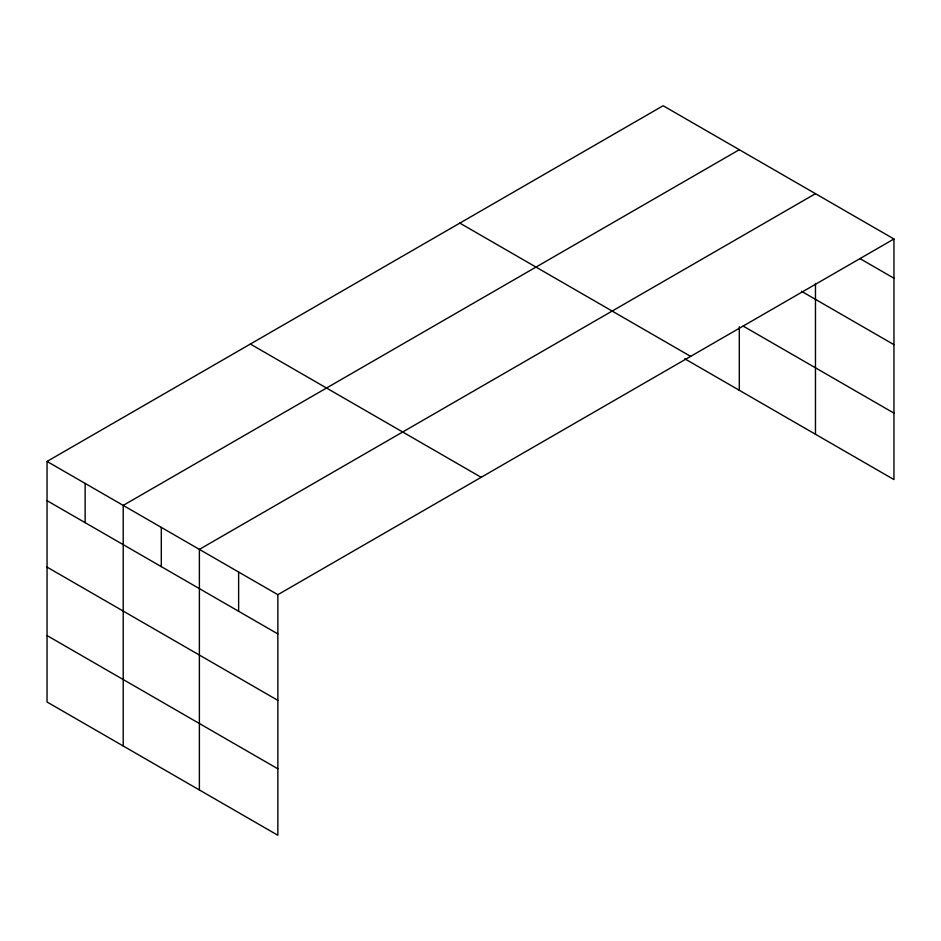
<?xml version="1.0" encoding="UTF-8"?>
<svg xmlns="http://www.w3.org/2000/svg" width="941" height="941" viewBox="0 0 941 941"><rect width="100%" height="100%" fill="white"/><g stroke="black" fill="none" stroke-linecap="round" stroke-linejoin="round"><path stroke-width="1.41" d="M893.95 238.99L277.854 594.688L277.854 835.267L47.05 702.01L47.05 461.431L663.146 105.733L893.95 238.99L893.95 479.569L684.719 358.768M739.308 149.713L123.212 505.399L123.212 745.99M815.471 193.681L199.386 549.379L199.386 789.958M859.78 258.493L893.95 278.23M801.509 291.298L893.95 344.665M743.119 326.045L893.95 413.123M459.831 223.111L690.635 356.368M250.365 344.053L481.169 477.31M47.05 461.431L277.854 594.688M47.05 500.671L277.854 633.928M47.05 567.105L277.854 700.363M47.05 635.563L277.854 768.821M815.471 283.476L815.471 434.26M739.308 326.739L739.308 390.292M238.626 572.034L238.626 611.274M161.299 527.395L161.299 566.623M85.137 483.415L85.137 522.655"/></g></svg>
